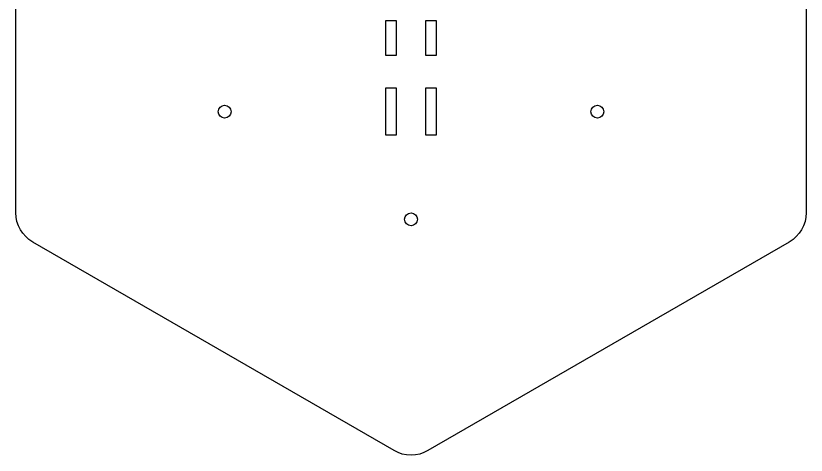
# Model space of a CAD drawing. Header units: millimetres. Extents: x -117 to 117, y -133 to 133.
# Drawn here: x -116.9 to 116.9, y -133.5 to -3.4 of the extents above; entities that cross this region are included whole.
import ezdxf

# ---------------------------------------------------------------- set-up
doc = ezdxf.new("R2010")
doc.units = ezdxf.units.MM
doc.layers.get('0').update_dxf_attribs({"linetype": 'CONTINUOUS'})

msp = doc.modelspace()

# ---------------------------------------------------------------- linework, layer by layer
msp.add_lwpolyline([(-111.91, -70.39, -0.267949), (-116.91, -61.73), (-116.91, 61.73, -0.267949), (-111.91, 70.39), (-5, 132.11, -0.267949), (5, 132.11), (111.91, 70.39, -0.267949), (116.91, 61.73), (116.91, -61.73, -0.267949), (111.91, -70.39), (5, -132.11, -0.267949), (-5, -132.11)], format="xyb", close=True)
for points in [[(-7.5, -15.1), (-4.3, -15.1), (-4.3, -4.9), (-7.5, -4.9)], [(4.3, -15.1), (7.5, -15.1), (7.5, -4.9), (4.3, -4.9)], [(-4.3, -38.64), (-4.3, -24.9), (-7.5, -24.9), (-7.5, -38.64)], [(7.5, -38.64), (7.5, -24.9), (4.3, -24.9), (4.3, -38.64)]]:
    msp.add_lwpolyline(points, close=True)
for centre in [(-55.13, -31.83), (55.13, -31.83), (0, -63.66)]:
    msp.add_circle(centre, 1.9)

doc.saveas('drawing.dxf')
